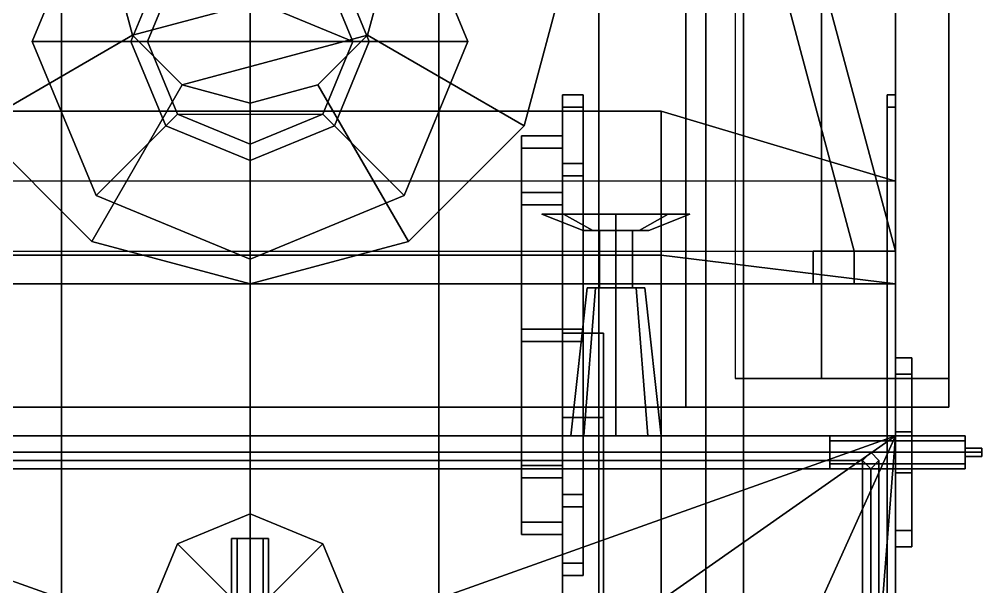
# Model space of a CAD drawing. Header units: millimetres. Extents: x -1.8 to 3, y -54.2 to 42.9.
# Drawn here: x -0.562 to 1.78, y -16.407 to -15.026 of the extents above; entities that cross this region are included whole.
import ezdxf

# ---------------------------------------------------------------- set-up
doc = ezdxf.new("R2010")
doc.units = ezdxf.units.MM
for name, color, linetype in [('buffer', 1, 'Continuous'), ('gun', 1, 'Continuous'), ('turret', 2, 'Continuous'), ('wheels', 2, 'Continuous')]:
    doc.layers.add(name, color=color, linetype=linetype)

msp = doc.modelspace()

# ---------------------------------------------------------------- linework, layer by layer
for points in [[(-1.57, -14, 18.46), (-1.57, -15.67, 18.46), (1.57, -15.67, 18.46), (1.57, -14, 18.46)], [(1.57, -15.67, 18.46), (1.57, -15.67, 18.2), (1.57, -14, 18.2), (1.57, -14, 18.46)], [(-0.4592, -14.06, 29.1787), (-0.8485, -14.06, 28.9185), (-0.8485, -19.5, 28.9185), (-0.4592, -19.5, 29.1787)], [(0, -14.06, 29.27), (-0.4592, -14.06, 29.1787), (-0.4592, -19.5, 29.1787), (0, -19.5, 29.27)], [(0.4592, -14.06, 29.1787), (0, -14.06, 29.27), (0, -19.5, 29.27), (0.4592, -19.5, 29.1787)], [(0.8485, -14.06, 28.9185), (0.4592, -14.06, 29.1787), (0.4592, -19.5, 29.1787), (0.8485, -19.5, 28.9185)], [(1.1087, -14.06, 28.5292), (0.8485, -14.06, 28.9185), (0.8485, -19.5, 28.9185), (1.1087, -19.5, 28.5292)], [(1.2, -14.06, 28.07), (1.1087, -14.06, 28.5292), (1.1087, -19.5, 28.5292), (1.2, -19.5, 28.07)], [(1.2, -14.06, 27.8), (1.2, -14.06, 28.07), (1.2, -19.5, 28.07), (1.2, -19.5, 27.8)], [(-1.57, -14.16, 38.26), (-1.57, -25.82, 38.26), (0, -25.59, 38.54), (0, -14.39, 38.54)], [(0, -25.59, 38.54), (1.57, -25.82, 38.26), (1.57, -14.16, 38.26), (0, -14.39, 38.54)], [(1.57, -25.82, 38.26), (1.57, -25.82, 36.34), (1.57, -14.16, 36.34), (1.57, -14.16, 38.26)], [(-0.2051, -14.8749, 29.72), (-0.29, -15.08, 29.72), (-0.53, -15.08, 30.3), (-0.3748, -14.7052, 30.3)], [(-0.3748, -14.7052, 30.74), (-0.53, -15.08, 30.74), (-0.25, -15.08, 30.82), (-0.1768, -14.9032, 30.82)], [(-0.3748, -14.7052, 30.3), (-0.53, -15.08, 30.3), (-0.53, -15.08, 30.74), (-0.3748, -14.7052, 30.74)], [(0.53, -15.08, 30.74), (0.3748, -14.7052, 30.74), (0.1768, -14.9032, 30.82), (0.25, -15.08, 30.82)], [(0.29, -15.08, 29.72), (0.2051, -14.8749, 29.72), (0.3748, -14.7052, 30.3), (0.53, -15.08, 30.3)], [(0.53, -15.08, 30.3), (0.3748, -14.7052, 30.3), (0.3748, -14.7052, 30.74), (0.53, -15.08, 30.74)], [(1.7, -14.74, 26.79), (1.7, -15.97, 26.79), (1.06, -15.97, 26.79), (1.06, -14.74, 26.79)], [(1.06, -14.74, 27.85), (1.06, -15.97, 27.85), (1.7, -15.97, 27.85), (1.7, -14.74, 27.85)], [(1.18, -14.74, 28.16), (1.18, -15.9, 28.16), (1.39, -15.9, 28.16), (1.39, -14.74, 28.16)], [(1.39, -15.9, 28.16), (1.7, -15.9, 27.85), (1.7, -14.74, 27.85), (1.39, -14.74, 28.16)], [(1.7, -15.97, 27.85), (1.7, -15.97, 26.79), (1.7, -14.74, 26.79), (1.7, -14.74, 27.85)], [(1.57, -15.59, 19.41), (1.3597, -14.805, 19.41), (1.2731, -14.855, 19.51), (1.47, -15.59, 19.51)], [(1.57, -15.59, 18.46), (1.3597, -14.805, 18.46), (1.3597, -14.805, 19.41), (1.57, -15.59, 19.41)], [(0.1768, -14.9032, 31.02), (0, -14.83, 31.02), (-0.1768, -14.9032, 31.02), (0.25, -15.08, 31.02)], [(-1.2731, -14.855, 19.51), (-1.47, -15.59, 19.51), (1.47, -15.59, 19.51), (1.2731, -14.855, 19.51)], [(-0.2051, -14.8749, 29.22), (-0.29, -15.08, 29.21), (-0.29, -15.08, 29.72), (-0.2051, -14.8749, 29.72)], [(0.29, -15.08, 29.21), (0.2051, -14.8749, 29.22), (0.2051, -14.8749, 29.72), (0.29, -15.08, 29.72)], [(-0.1768, -14.9032, 30.82), (-0.25, -15.08, 30.82), (-0.25, -15.08, 31.02), (-0.1768, -14.9032, 31.02)], [(0.25, -15.08, 31.02), (-0.1768, -14.9032, 31.02), (-0.25, -15.08, 31.02), (0.25, -15.08, 31.02)], [(0.25, -15.08, 30.82), (0.1768, -14.9032, 30.82), (0.1768, -14.9032, 31.02), (0.25, -15.08, 31.02)], [(-0.29, -15.08, 29.72), (-0.2051, -15.2851, 29.72), (-0.3748, -15.4548, 30.3), (-0.53, -15.08, 30.3)], [(-0.53, -15.08, 30.74), (-0.3748, -15.4548, 30.74), (-0.1768, -15.2568, 30.82), (-0.25, -15.08, 30.82)], [(-0.53, -15.08, 30.3), (-0.3748, -15.4548, 30.3), (-0.3748, -15.4548, 30.74), (-0.53, -15.08, 30.74)], [(-0.29, -15.08, 29.21), (-0.2051, -15.2851, 29.22), (-0.2051, -15.2851, 29.72), (-0.29, -15.08, 29.72)], [(-0.25, -15.08, 30.82), (-0.1768, -15.2568, 30.82), (-0.1768, -15.2568, 30.93), (-0.25, -15.08, 31.02)], [(0.25, -15.08, 31.02), (-0.25, -15.08, 31.02), (-0.1768, -15.2568, 30.93), (0.1768, -15.2568, 30.93)], [(0.1768, -15.2568, 30.82), (0.25, -15.08, 30.82), (0.25, -15.08, 31.02), (0.1768, -15.2568, 30.93)], [(0.3748, -15.4548, 30.74), (0.53, -15.08, 30.74), (0.25, -15.08, 30.82), (0.1768, -15.2568, 30.82)], [(0.2051, -15.2851, 29.72), (0.29, -15.08, 29.72), (0.53, -15.08, 30.3), (0.3748, -15.4548, 30.3)], [(0.2051, -15.2851, 29.22), (0.29, -15.08, 29.21), (0.29, -15.08, 29.72), (0.2051, -15.2851, 29.72)], [(0.3748, -15.4548, 30.3), (0.53, -15.08, 30.3), (0.53, -15.08, 30.74), (0.3748, -15.4548, 30.74)], [(1.55, -15.21, 35.81), (1.55, -17.59, 35.81), (1.55, -17.59, 36.34), (1.55, -15.21, 36.34)], [(1.57, -15.21, 36.34), (1.57, -15.21, 35.81), (1.55, -15.21, 35.81), (1.55, -15.21, 36.34)], [(1.57, -15.21, 35.81), (1.57, -17.59, 35.81), (1.55, -17.59, 35.81), (1.55, -15.21, 35.81)], [(1.57, -17.59, 36.34), (1.57, -17.59, 35.81), (1.57, -15.21, 35.81), (1.57, -15.21, 36.34)], [(1.57, -15.24, 18.2), (1.57, -15.24, 17.67), (1.55, -15.24, 17.67), (1.55, -15.24, 18.2)], [(1.55, -15.24, 17.67), (1.55, -17.62, 17.67), (1.55, -17.62, 18.2), (1.55, -15.24, 18.2)], [(1.57, -17.62, 18.2), (1.57, -17.62, 17.67), (1.57, -15.24, 17.67), (1.57, -15.24, 18.2)], [(1, -15.25, 20.31), (1.57, -15.42, 20.27), (-1.57, -15.42, 20.27), (-1, -15.25, 20.31)], [(-1, -15.25, 20.31), (-1, -15.6, 20.51), (1, -15.6, 20.51), (1, -15.25, 20.31)], [(-0.3748, -15.4548, 30.74), (0, -15.61, 30.74), (0, -15.33, 30.82), (-0.1768, -15.2568, 30.82)], [(-0.1768, -15.2568, 30.82), (0, -15.33, 30.82), (0, -15.33, 30.91), (-0.1768, -15.2568, 30.93)], [(0, -15.33, 30.82), (0.1768, -15.2568, 30.82), (0.1768, -15.2568, 30.93), (0, -15.33, 30.91)], [(0, -15.61, 30.74), (0.3748, -15.4548, 30.74), (0.1768, -15.2568, 30.82), (0, -15.33, 30.82)], [(1, -15.6, 20.51), (1.57, -15.67, 20.4), (1.57, -15.42, 20.27), (1, -15.25, 20.31)], [(-0.2051, -15.2851, 29.72), (0, -15.37, 29.72), (0, -15.61, 30.3), (-0.3748, -15.4548, 30.3)], [(-0.2051, -15.2851, 29.22), (0, -15.37, 29.27), (0, -15.37, 29.72), (-0.2051, -15.2851, 29.72)], [(0, -15.37, 29.72), (0.2051, -15.2851, 29.72), (0.3748, -15.4548, 30.3), (0, -15.61, 30.3)], [(0, -15.37, 29.27), (0.2051, -15.2851, 29.22), (0.2051, -15.2851, 29.72), (0, -15.37, 29.72)], [(-0.3748, -15.4548, 30.3), (0, -15.61, 30.3), (0, -15.61, 30.74), (-0.3748, -15.4548, 30.74)], [(0, -15.61, 30.3), (0.3748, -15.4548, 30.3), (0.3748, -15.4548, 30.74), (0, -15.61, 30.74)], [(1.37, -15.67, 19.51), (1.37, -15.67, 20.4), (1.37, -15.59, 20.36), (1.37, -15.59, 19.51)], [(1.37, -15.59, 19.51), (1.37, -15.59, 20.36), (1.47, -15.59, 20.36), (1.47, -15.59, 19.51)], [(1.57, -15.67, 19.41), (1.57, -15.59, 19.41), (1.47, -15.59, 19.51), (1.47, -15.67, 19.51)], [(1.47, -15.59, 20.36), (1.47, -15.67, 20.4), (1.47, -15.67, 19.51), (1.47, -15.59, 19.51)], [(1.57, -15.67, 18.46), (1.57, -15.59, 18.46), (1.57, -15.59, 19.41), (1.57, -15.67, 19.41)], [(-1, -15.6, 20.51), (-1, -16.47, 20.51), (1, -16.47, 20.51), (1, -15.6, 20.51)], [(1, -16.47, 20.51), (1.57, -16.47, 20.4), (1.57, -15.67, 20.4), (1, -15.6, 20.51)], [(-1.57, -15.67, 19.41), (-1.57, -15.67, 20.4), (1.57, -15.67, 20.4), (1.57, -15.67, 19.41)], [(1.57, -21.06, 20.4), (1.57, -25.85, 18.2), (1.57, -15.67, 18.2), (1.57, -15.67, 20.4)], [(1.61, -15.85, 37.59), (1.61, -15.85, 37.53), (1.57, -15.85, 37.53), (1.57, -15.85, 37.59)], [(1.57, -15.85, 37.59), (1.57, -16.31, 37.59), (1.61, -16.31, 37.59), (1.61, -15.85, 37.59)], [(1.61, -15.85, 37.53), (1.61, -16.31, 37.53), (1.57, -16.31, 37.53), (1.57, -15.85, 37.53)], [(1.61, -15.85, 37.27), (1.61, -15.85, 37.21), (1.57, -15.85, 37.21), (1.57, -15.85, 37.27)], [(1.57, -15.85, 37.27), (1.57, -16.31, 37.27), (1.61, -16.31, 37.27), (1.61, -15.85, 37.27)], [(1.61, -15.85, 37.21), (1.61, -16.31, 37.21), (1.57, -16.31, 37.21), (1.57, -15.85, 37.21)], [(1.61, -16.31, 37.59), (1.61, -16.31, 37.53), (1.61, -15.85, 37.53), (1.61, -15.85, 37.59)], [(1.61, -16.31, 37.27), (1.61, -16.31, 37.21), (1.61, -15.85, 37.21), (1.61, -15.85, 37.27)], [(1.61, -15.89, 37.53), (1.61, -15.89, 37.27), (1.57, -15.89, 37.27), (1.57, -15.89, 37.53)], [(1.61, -16.03, 37.53), (1.61, -16.03, 37.27), (1.61, -15.89, 37.27), (1.61, -15.89, 37.53)], [(1.18, -15.9, 28.16), (1.2, -15.9, 27.85), (1.7, -15.9, 27.85), (1.39, -15.9, 28.16)], [(1.57, -15.97, 27.8), (1.57, -15.97, 27.51), (-1.57, -15.97, 27.51), (-1.57, -15.97, 27.8)], [(-1.57, -15.97, 27.8), (-1.57, -19.5, 27.8), (1.57, -19.5, 27.8), (1.57, -15.97, 27.8)], [(1.06, -15.97, 27.85), (1.06, -15.97, 26.79), (1.7, -15.97, 26.79), (1.7, -15.97, 27.85)], [(1.55, -15.97, 26.94), (1.55, -21.1, 26.94), (1.55, -21.1, 27.51), (1.55, -15.97, 27.51)], [(1.57, -15.97, 26.94), (1.57, -21.1, 26.94), (1.55, -21.1, 26.94), (1.55, -15.97, 26.94)], [(1.57, -19.5, 27.8), (1.57, -19.5, 27.51), (1.57, -15.97, 27.51), (1.57, -15.97, 27.8)], [(1.57, -21.1, 27.51), (1.57, -21.1, 26.94), (1.57, -15.97, 26.94), (1.57, -15.97, 27.51)], [(1.57, -16.04, 42.14), (1.57, -16.04, 41.89), (-1.57, -16.04, 41.89), (-1.57, -16.04, 42.14)], [(-1.57, -16.04, 42.14), (0, -16.6, 42.14), (0, -16.6, 42.14), (1.57, -16.04, 42.14)], [(-1.57, -16.04, 42.14), (-0.6008, -16.7195, 42.14), (-0.6008, -16.7195, 42.14), (0, -16.6, 42.14)], [(0, -16.6, 42.14), (0.6008, -16.7195, 42.14), (0.6008, -16.7195, 42.14), (1.57, -16.04, 42.14)], [(0.6008, -16.7195, 42.14), (1.1102, -17.0598, 42.14), (1.1102, -17.0598, 42.14), (1.57, -16.04, 42.14)], [(1.1102, -17.0598, 42.14), (1.4505, -17.5692, 42.14), (1.4505, -17.5692, 42.14), (1.57, -16.04, 42.14)], [(1.4505, -17.5692, 42.14), (1.57, -18.01, 42.14), (1.57, -18.01, 42.14), (1.57, -16.04, 42.14)], [(1.57, -16.03, 37.53), (1.57, -16.03, 37.27), (1.61, -16.03, 37.27), (1.61, -16.03, 37.53)], [(1.57, -18.47, 42.14), (1.57, -23.36, 41.89), (1.57, -16.04, 41.89), (1.57, -16.04, 42.14)], [(1.51, -16.08, 42.71), (1.49, -16.1, 42.69), (-1.49, -16.1, 42.69), (-1.51, -16.08, 42.71)], [(1.49, -16.1, 42.73), (1.51, -16.08, 42.71), (-1.51, -16.08, 42.71), (-1.49, -16.1, 42.73)], [(1.51, -16.08, 42.41), (1.49, -16.1, 42.39), (-1.49, -16.1, 42.39), (-1.51, -16.08, 42.41)], [(1.49, -16.1, 42.43), (1.51, -16.08, 42.41), (-1.51, -16.08, 42.41), (-1.49, -16.1, 42.43)], [(1.51, -16.08, 42.14), (1.49, -16.1, 42.14), (1.49, -16.1, 42.73), (1.51, -16.08, 42.73)], [(1.53, -16.1, 42.14), (1.51, -16.08, 42.14), (1.51, -16.08, 42.73), (1.53, -16.1, 42.73)], [(1.49, -16.1, 42.69), (1.51, -16.12, 42.71), (-1.51, -16.12, 42.71), (-1.49, -16.1, 42.69)], [(1.51, -16.12, 42.71), (1.49, -16.1, 42.73), (-1.49, -16.1, 42.73), (-1.51, -16.12, 42.71)], [(1.49, -16.1, 42.39), (1.51, -16.12, 42.41), (-1.51, -16.12, 42.41), (-1.49, -16.1, 42.39)], [(1.51, -16.12, 42.41), (1.49, -16.1, 42.43), (-1.49, -16.1, 42.43), (-1.51, -16.12, 42.41)], [(1.51, -17.18, 42.39), (1.49, -17.2, 42.41), (1.49, -16.1, 42.41), (1.51, -16.12, 42.39)], [(1.49, -17.2, 42.41), (1.51, -17.18, 42.43), (1.51, -16.12, 42.43), (1.49, -16.1, 42.41)], [(1.51, -17.18, 42.69), (1.49, -17.2, 42.71), (1.49, -16.1, 42.71), (1.51, -16.12, 42.69)], [(1.49, -17.2, 42.71), (1.51, -17.22, 42.73), (1.51, -16.12, 42.73), (1.49, -16.1, 42.71)], [(1.49, -16.1, 42.14), (1.51, -16.12, 42.14), (1.51, -16.12, 42.73), (1.49, -16.1, 42.73)], [(1.53, -17.2, 42.41), (1.51, -17.18, 42.39), (1.51, -16.12, 42.39), (1.53, -16.1, 42.41)], [(1.51, -17.18, 42.43), (1.53, -17.2, 42.41), (1.53, -16.1, 42.41), (1.51, -16.12, 42.43)], [(1.53, -17.2, 42.71), (1.51, -17.18, 42.69), (1.51, -16.12, 42.69), (1.53, -16.1, 42.71)], [(1.51, -17.22, 42.73), (1.53, -17.2, 42.71), (1.53, -16.1, 42.71), (1.51, -16.12, 42.73)], [(1.51, -16.12, 42.14), (1.53, -16.1, 42.14), (1.53, -16.1, 42.73), (1.51, -16.12, 42.73)], [(1.53, -16.1, 42.71), (1.51, -16.12, 42.71), (1.51, -16.12, 42.73), (1.53, -16.1, 42.73)], [(1.61, -16.13, 37.53), (1.61, -16.13, 37.27), (1.57, -16.13, 37.27), (1.57, -16.13, 37.53)], [(1.61, -16.27, 37.53), (1.61, -16.27, 37.27), (1.61, -16.13, 37.27), (1.61, -16.13, 37.53)], [(0, -16.23, 29.27), (-0.1768, -16.3032, 29.23), (-0.1768, -16.3032, 29.64), (0, -16.23, 29.64)], [(0, -16.23, 29.64), (-0.1768, -16.3032, 29.64), (0, -16.48, 29.68)], [(0.1768, -16.3032, 29.23), (0, -16.23, 29.27), (0, -16.23, 29.64), (0.1768, -16.3032, 29.64)], [(0.1768, -16.3032, 29.64), (0, -16.23, 29.64), (0, -16.48, 29.68)], [(1.57, -16.27, 37.53), (1.57, -16.27, 37.27), (1.61, -16.27, 37.27), (1.61, -16.27, 37.53)], [(-0.1768, -16.3032, 29.23), (-0.25, -16.48, 29.22), (-0.25, -16.48, 29.64), (-0.1768, -16.3032, 29.64)], [(-0.1768, -16.3032, 29.64), (-0.25, -16.48, 29.64), (0, -16.48, 29.68)], [(0.25, -16.48, 29.64), (0.1768, -16.3032, 29.64), (0, -16.48, 29.68)], [(0.25, -16.48, 29.22), (0.1768, -16.3032, 29.23), (0.1768, -16.3032, 29.64), (0.25, -16.48, 29.64)], [(1.57, -16.31, 37.59), (1.57, -16.31, 37.53), (1.61, -16.31, 37.53), (1.61, -16.31, 37.59)], [(1.57, -16.31, 37.27), (1.57, -16.31, 37.21), (1.61, -16.31, 37.21), (1.61, -16.31, 37.27)]]:
    msp.add_3dface(points)
at = {"layer": 'buffer'}
for points in [[(0.8334, -15.54, 41.9634), (0.81, -15.54, 42.02), (0.71, -15.5, 42.02), (0.7627, -15.5, 41.8927)], [(0.7627, -15.5, 41.8927), (0.71, -15.5, 42.02), (0.7627, -15.5, 42.1473), (0.89, -15.5, 41.84)], [(0.81, -15.54, 42.02), (0.8334, -15.54, 42.0766), (0.7627, -15.5, 42.1473), (0.71, -15.5, 42.02)], [(0.89, -15.54, 41.94), (0.8334, -15.54, 41.9634), (0.7627, -15.5, 41.8927), (0.89, -15.5, 41.84)], [(0.89, -15.5, 41.84), (0.7627, -15.5, 42.1473), (0.89, -15.5, 42.2), (1.0173, -15.5, 41.8927)], [(0.8334, -15.54, 42.0766), (0.89, -15.54, 42.1), (0.89, -15.5, 42.2), (0.7627, -15.5, 42.1473)], [(0.9466, -15.54, 41.9634), (0.89, -15.54, 41.94), (0.89, -15.5, 41.84), (1.0173, -15.5, 41.8927)], [(1.0173, -15.5, 41.8927), (0.89, -15.5, 42.2), (1.0173, -15.5, 42.1473), (1.07, -15.5, 42.02)], [(0.89, -15.54, 42.1), (0.9466, -15.54, 42.0766), (1.0173, -15.5, 42.1473), (0.89, -15.5, 42.2)], [(0.97, -15.54, 42.02), (0.9466, -15.54, 41.9634), (1.0173, -15.5, 41.8927), (1.07, -15.5, 42.02)], [(0.9466, -15.54, 42.0766), (0.97, -15.54, 42.02), (1.07, -15.5, 42.02), (1.0173, -15.5, 42.1473)], [(0.81, -15.54, 42.02), (0.8334, -15.54, 41.9634), (0.89, -15.54, 41.94), (0.8334, -15.54, 42.0766)], [(0.8334, -15.54, 42.0766), (0.89, -15.54, 41.94), (0.9466, -15.54, 41.9634), (0.89, -15.54, 42.1)], [(0.85, -15.54, 42.02), (0.89, -15.54, 41.98), (0.89, -15.68, 41.98), (0.85, -15.68, 42.02)], [(0.89, -15.54, 42.06), (0.85, -15.54, 42.02), (0.85, -15.68, 42.02), (0.89, -15.68, 42.06)], [(0.89, -15.54, 42.1), (0.9466, -15.54, 41.9634), (0.97, -15.54, 42.02), (0.9466, -15.54, 42.0766)], [(0.89, -15.54, 41.98), (0.93, -15.54, 42.02), (0.93, -15.68, 42.02), (0.89, -15.68, 41.98)], [(0.93, -15.54, 42.02), (0.89, -15.54, 42.06), (0.89, -15.68, 42.06), (0.93, -15.68, 42.02)], [(0.8122, -16.04, 41.9422), (0.78, -16.04, 42.02), (0.82, -15.68, 42.02), (0.8405, -15.68, 41.9705)], [(0.78, -16.04, 42.02), (0.8122, -16.04, 42.0978), (0.8405, -15.68, 42.0695), (0.82, -15.68, 42.02)], [(0.89, -16.04, 41.91), (0.8122, -16.04, 41.9422), (0.8405, -15.68, 41.9705), (0.89, -15.68, 41.95)], [(0.8122, -16.04, 42.0978), (0.89, -16.04, 42.13), (0.89, -15.68, 42.09), (0.8405, -15.68, 42.0695)], [(0.89, -15.68, 42.09), (0.8405, -15.68, 41.9705), (0.82, -15.68, 42.02), (0.8405, -15.68, 42.0695)], [(0.9395, -15.68, 42.0695), (0.89, -15.68, 41.95), (0.8405, -15.68, 41.9705), (0.89, -15.68, 42.09)], [(0.9678, -16.04, 41.9422), (0.89, -16.04, 41.91), (0.89, -15.68, 41.95), (0.9395, -15.68, 41.9705)], [(0.96, -15.68, 42.02), (0.9395, -15.68, 41.9705), (0.89, -15.68, 41.95), (0.9395, -15.68, 42.0695)], [(0.89, -16.04, 42.13), (0.9678, -16.04, 42.0978), (0.9395, -15.68, 42.0695), (0.89, -15.68, 42.09)], [(1, -16.04, 42.02), (0.9678, -16.04, 41.9422), (0.9395, -15.68, 41.9705), (0.96, -15.68, 42.02)], [(0.9678, -16.04, 42.0978), (1, -16.04, 42.02), (0.96, -15.68, 42.02), (0.9395, -15.68, 42.0695)]]:
    msp.add_3dface(points, dxfattribs=at)
at = {"layer": 'gun'}
for points in [[(1.74, -16.0517, 37.3683), (1.74, -16.04, 37.34), (1.41, -16.04, 37.34), (1.41, -16.0517, 37.3683)], [(1.74, -16.04, 37.34), (1.74, -16.0517, 37.3117), (1.41, -16.0517, 37.3117), (1.41, -16.04, 37.34)], [(1.74, -16.1083, 37.3117), (1.74, -16.04, 37.34), (1.74, -16.0517, 37.3683), (1.74, -16.12, 37.34)], [(1.74, -16.08, 37.3), (1.74, -16.0517, 37.3117), (1.74, -16.04, 37.34), (1.74, -16.1083, 37.3117)], [(1.74, -16.08, 37.38), (1.74, -16.0517, 37.3683), (1.41, -16.0517, 37.3683), (1.41, -16.08, 37.38)], [(1.74, -16.0517, 37.3117), (1.74, -16.08, 37.3), (1.41, -16.08, 37.3), (1.41, -16.0517, 37.3117)], [(1.74, -16.12, 37.34), (1.74, -16.0517, 37.3683), (1.74, -16.08, 37.38), (1.74, -16.1083, 37.3683)], [(1.74, -16.1083, 37.3683), (1.74, -16.08, 37.38), (1.41, -16.08, 37.38), (1.41, -16.1083, 37.3683)], [(1.74, -16.08, 37.3), (1.74, -16.1083, 37.3117), (1.41, -16.1083, 37.3117), (1.41, -16.08, 37.3)], [(1.78, -16.08, 37.33), (1.78, -16.07, 37.32), (1.74, -16.07, 37.32), (1.74, -16.08, 37.33)], [(1.78, -16.07, 37.32), (1.78, -16.08, 37.31), (1.74, -16.08, 37.31), (1.74, -16.07, 37.32)], [(1.78, -16.09, 37.32), (1.78, -16.08, 37.33), (1.74, -16.08, 37.33), (1.74, -16.09, 37.32)], [(1.78, -16.08, 37.31), (1.78, -16.09, 37.32), (1.74, -16.09, 37.32), (1.74, -16.08, 37.31)], [(1.74, -16.12, 37.34), (1.74, -16.1083, 37.3683), (1.41, -16.1083, 37.3683), (1.41, -16.12, 37.34)], [(1.74, -16.1083, 37.3117), (1.74, -16.12, 37.34), (1.41, -16.12, 37.34), (1.41, -16.1083, 37.3117)], [(-0.0318, -16.29, 43.4518), (-0.045, -16.29, 43.42), (-0.045, -16.75, 43.42), (-0.0318, -16.75, 43.4518)], [(-0.045, -16.29, 43.42), (-0.0318, -16.29, 43.3882), (-0.0318, -16.75, 43.3882), (-0.045, -16.75, 43.42)], [(0.0318, -16.29, 43.4518), (-0.045, -16.29, 43.42), (-0.0318, -16.29, 43.4518), (0, -16.29, 43.465)], [(0.045, -16.29, 43.42), (-0.0318, -16.29, 43.3882), (-0.045, -16.29, 43.42), (0.0318, -16.29, 43.4518)], [(0, -16.29, 43.465), (-0.0318, -16.29, 43.4518), (-0.0318, -16.75, 43.4518), (0, -16.75, 43.465)], [(-0.0318, -16.29, 43.3882), (0, -16.29, 43.375), (0, -16.75, 43.375), (-0.0318, -16.75, 43.3882)], [(0.0318, -16.29, 43.3882), (0, -16.29, 43.375), (-0.0318, -16.29, 43.3882), (0.045, -16.29, 43.42)], [(0.0318, -16.29, 43.4518), (0, -16.29, 43.465), (0, -16.75, 43.465), (0.0318, -16.75, 43.4518)], [(0, -16.29, 43.375), (0.0318, -16.29, 43.3882), (0.0318, -16.75, 43.3882), (0, -16.75, 43.375)], [(0.045, -16.29, 43.42), (0.0318, -16.29, 43.4518), (0.0318, -16.75, 43.4518), (0.045, -16.75, 43.42)], [(0.0318, -16.29, 43.3882), (0.045, -16.29, 43.42), (0.045, -16.75, 43.42), (0.0318, -16.75, 43.3882)]]:
    msp.add_3dface(points, dxfattribs=at)
at = {"layer": 'turret'}
for points in [[(0.2858, -14.735, 20.22), (-0.33, -14.9, 20.22), (-0.2858, -15.065, 20.22), (0.33, -14.9, 20.22)], [(-0.77, -14.9, 20.13), (-0.6668, -15.285, 20.13), (-0.2858, -15.065, 20.22), (-0.33, -14.9, 20.22)], [(0.33, -14.9, 20.22), (-0.2858, -15.065, 20.22), (-0.165, -15.1858, 20.22), (0.2858, -15.065, 20.22)], [(0.6668, -15.285, 20.13), (0.77, -14.9, 20.13), (0.33, -14.9, 20.22), (0.2858, -15.065, 20.22)], [(0.6668, -15.285, 19.51), (0.77, -14.9, 19.51), (0.77, -14.9, 20.13), (0.6668, -15.285, 20.13)], [(-0.6668, -15.285, 20.13), (-0.385, -15.5668, 20.13), (-0.165, -15.1858, 20.22), (-0.2858, -15.065, 20.22)], [(0.2858, -15.065, 20.22), (-0.165, -15.1858, 20.22), (0, -15.23, 20.22), (0.165, -15.1858, 20.22)], [(0.385, -15.5668, 20.13), (0.6668, -15.285, 20.13), (0.2858, -15.065, 20.22), (0.165, -15.1858, 20.22)], [(-0.385, -15.5668, 20.13), (0, -15.67, 20.13), (0, -15.23, 20.22), (-0.165, -15.1858, 20.22)], [(0, -15.67, 20.13), (0.385, -15.5668, 20.13), (0.165, -15.1858, 20.22), (0, -15.23, 20.22)], [(-0.6668, -15.285, 19.51), (-0.385, -15.5668, 19.51), (-0.385, -15.5668, 20.13), (-0.6668, -15.285, 20.13)], [(0.385, -15.5668, 19.51), (0.6668, -15.285, 19.51), (0.6668, -15.285, 20.13), (0.385, -15.5668, 20.13)], [(-0.385, -15.5668, 19.51), (0, -15.67, 19.51), (0, -15.67, 20.13), (-0.385, -15.5668, 20.13)], [(0, -15.67, 19.51), (0.385, -15.5668, 19.51), (0.385, -15.5668, 20.13), (0, -15.67, 20.13)]]:
    msp.add_3dface(points, dxfattribs=at)
at = {"layer": 'wheels'}
for points in [[(0.76, -15.31, 35.91), (0.76, -15.4477, 36.2423), (0.76, -15.3769, 36.3131), (0.76, -15.21, 35.91)], [(0.76, -15.21, 35.91), (0.76, -15.3769, 36.3131), (0.81, -15.3769, 36.3131), (0.81, -15.21, 35.91)], [(0.76, -15.4477, 35.5777), (0.76, -15.31, 35.91), (0.76, -15.21, 35.91), (0.76, -15.3769, 35.5069)], [(0.76, -15.3769, 35.5069), (0.76, -15.21, 35.91), (0.81, -15.21, 35.91), (0.81, -15.3769, 35.5069)], [(0.81, -15.3769, 36.3131), (0.81, -15.78, 36.48), (0.81, -16.1831, 36.3131), (0.81, -15.21, 35.91)], [(0.81, -15.21, 35.91), (0.81, -16.1831, 36.3131), (0.81, -16.35, 35.91), (0.81, -15.3769, 35.5069)], [(0.76, -15.24, 17.77), (0.76, -15.4069, 18.1731), (0.81, -15.4069, 18.1731), (0.81, -15.24, 17.77)], [(0.76, -15.34, 17.77), (0.76, -15.4777, 18.1023), (0.76, -15.4069, 18.1731), (0.76, -15.24, 17.77)], [(0.76, -15.4069, 17.3669), (0.76, -15.24, 17.77), (0.81, -15.24, 17.77), (0.81, -15.4069, 17.3669)], [(0.76, -15.4777, 17.4377), (0.76, -15.34, 17.77), (0.76, -15.24, 17.77), (0.76, -15.4069, 17.3669)], [(0.81, -15.4069, 18.1731), (0.81, -15.81, 18.34), (0.81, -16.2131, 18.1731), (0.81, -15.24, 17.77)], [(0.81, -15.24, 17.77), (0.81, -16.2131, 18.1731), (0.81, -16.38, 17.77), (0.81, -15.4069, 17.3669)], [(0.66, -15.78, 36.38), (0.66, -15.4477, 36.2423), (0.66, -15.31, 35.91), (0.66, -16.1123, 36.2423)], [(0.66, -15.31, 35.91), (0.66, -15.4477, 36.2423), (0.76, -15.4477, 36.2423), (0.76, -15.31, 35.91)], [(0.66, -16.1123, 36.2423), (0.66, -15.31, 35.91), (0.66, -15.4477, 35.5777), (0.66, -16.25, 35.91)], [(0.66, -15.4477, 35.5777), (0.66, -15.31, 35.91), (0.76, -15.31, 35.91), (0.76, -15.4477, 35.5777)], [(0.66, -15.81, 18.24), (0.66, -15.4777, 18.1023), (0.66, -15.34, 17.77), (0.66, -16.1423, 18.1023)], [(0.66, -15.4777, 17.4377), (0.66, -15.34, 17.77), (0.76, -15.34, 17.77), (0.76, -15.4777, 17.4377)], [(0.66, -16.1423, 18.1023), (0.66, -15.34, 17.77), (0.66, -15.4777, 17.4377), (0.66, -16.28, 17.77)], [(0.66, -15.34, 17.77), (0.66, -15.4777, 18.1023), (0.76, -15.4777, 18.1023), (0.76, -15.34, 17.77)], [(0.76, -15.78, 35.44), (0.76, -15.4477, 35.5777), (0.76, -15.3769, 35.5069), (0.76, -15.78, 35.34)], [(0.76, -15.78, 35.34), (0.76, -15.3769, 35.5069), (0.81, -15.3769, 35.5069), (0.81, -15.78, 35.34)], [(0.76, -15.3769, 36.3131), (0.76, -15.78, 36.48), (0.81, -15.78, 36.48), (0.81, -15.3769, 36.3131)], [(0.76, -15.4477, 36.2423), (0.76, -15.78, 36.38), (0.76, -15.78, 36.48), (0.76, -15.3769, 36.3131)], [(0.81, -15.3769, 35.5069), (0.81, -16.35, 35.91), (0.81, -16.1831, 35.5069), (0.81, -15.78, 35.34)], [(0.76, -15.4777, 18.1023), (0.76, -15.81, 18.24), (0.76, -15.81, 18.34), (0.76, -15.4069, 18.1731)], [(0.76, -15.4069, 18.1731), (0.76, -15.81, 18.34), (0.81, -15.81, 18.34), (0.81, -15.4069, 18.1731)], [(0.76, -15.81, 17.2), (0.76, -15.4069, 17.3669), (0.81, -15.4069, 17.3669), (0.81, -15.81, 17.2)], [(0.76, -15.81, 17.3), (0.76, -15.4777, 17.4377), (0.76, -15.4069, 17.3669), (0.76, -15.81, 17.2)], [(0.81, -15.4069, 17.3669), (0.81, -16.38, 17.77), (0.81, -16.2131, 17.3669), (0.81, -15.81, 17.2)], [(0.66, -15.78, 35.44), (0.66, -15.4477, 35.5777), (0.76, -15.4477, 35.5777), (0.76, -15.78, 35.44)], [(0.66, -16.25, 35.91), (0.66, -15.4477, 35.5777), (0.66, -15.78, 35.44), (0.66, -16.1123, 35.5777)], [(0.66, -15.4477, 36.2423), (0.66, -15.78, 36.38), (0.76, -15.78, 36.38), (0.76, -15.4477, 36.2423)], [(0.66, -15.4777, 18.1023), (0.66, -15.81, 18.24), (0.76, -15.81, 18.24), (0.76, -15.4777, 18.1023)], [(0.66, -16.28, 17.77), (0.66, -15.4777, 17.4377), (0.66, -15.81, 17.3), (0.66, -16.1423, 17.4377)], [(0.66, -15.81, 17.3), (0.66, -15.4777, 17.4377), (0.76, -15.4777, 17.4377), (0.76, -15.81, 17.3)], [(0.66, -16.1123, 35.5777), (0.66, -15.78, 35.44), (0.76, -15.78, 35.44), (0.76, -16.1123, 35.5777)], [(0.66, -15.78, 36.38), (0.66, -16.1123, 36.2423), (0.76, -16.1123, 36.2423), (0.76, -15.78, 36.38)], [(0.76, -16.1123, 35.5777), (0.76, -15.78, 35.44), (0.76, -15.78, 35.34), (0.76, -16.1831, 35.5069)], [(0.76, -16.1831, 35.5069), (0.76, -15.78, 35.34), (0.81, -15.78, 35.34), (0.81, -16.1831, 35.5069)], [(0.76, -15.78, 36.48), (0.76, -16.1831, 36.3131), (0.81, -16.1831, 36.3131), (0.81, -15.78, 36.48)], [(0.76, -15.78, 36.38), (0.76, -16.1123, 36.2423), (0.76, -16.1831, 36.3131), (0.76, -15.78, 36.48)], [(0.76, -17.19, 27.16), (0.76, -15.995, 27.655), (0.76, -15.79, 27.16), (0.76, -16.985, 26.665)], [(0.86, -15.995, 27.655), (0.86, -15.79, 27.16), (0.76, -15.79, 27.16), (0.76, -15.995, 27.655)], [(0.76, -16.985, 26.665), (0.76, -15.79, 27.16), (0.76, -15.995, 26.665), (0.76, -16.49, 26.46)], [(0.86, -15.79, 27.16), (0.86, -15.995, 26.665), (0.76, -15.995, 26.665), (0.76, -15.79, 27.16)], [(0.86, -17.19, 27.16), (0.86, -15.995, 26.665), (0.86, -15.79, 27.16), (0.86, -16.985, 27.655)], [(0.86, -16.985, 27.655), (0.86, -15.79, 27.16), (0.86, -15.995, 27.655), (0.86, -16.49, 27.86)], [(0.66, -15.81, 18.24), (0.66, -16.1423, 18.1023), (0.76, -16.1423, 18.1023), (0.76, -15.81, 18.24)], [(0.66, -16.1423, 17.4377), (0.66, -15.81, 17.3), (0.76, -15.81, 17.3), (0.76, -16.1423, 17.4377)], [(0.76, -15.81, 18.24), (0.76, -16.1423, 18.1023), (0.76, -16.2131, 18.1731), (0.76, -15.81, 18.34)], [(0.76, -15.81, 18.34), (0.76, -16.2131, 18.1731), (0.81, -16.2131, 18.1731), (0.81, -15.81, 18.34)], [(0.76, -16.2131, 17.3669), (0.76, -15.81, 17.2), (0.81, -15.81, 17.2), (0.81, -16.2131, 17.3669)], [(0.76, -16.1423, 17.4377), (0.76, -15.81, 17.3), (0.76, -15.81, 17.2), (0.76, -16.2131, 17.3669)], [(0.76, -16.985, 27.655), (0.76, -16.49, 27.86), (0.76, -15.995, 27.655), (0.76, -17.19, 27.16)], [(0.86, -15.995, 26.665), (0.86, -16.49, 26.46), (0.76, -16.49, 26.46), (0.76, -15.995, 26.665)], [(0.86, -16.49, 27.86), (0.86, -15.995, 27.655), (0.76, -15.995, 27.655), (0.76, -16.49, 27.86)], [(0.86, -16.985, 26.665), (0.86, -16.49, 26.46), (0.86, -15.995, 26.665), (0.86, -17.19, 27.16)], [(0.66, -16.1123, 36.2423), (0.66, -16.25, 35.91), (0.76, -16.25, 35.91), (0.76, -16.1123, 36.2423)], [(0.66, -16.25, 35.91), (0.66, -16.1123, 35.5777), (0.76, -16.1123, 35.5777), (0.76, -16.25, 35.91)], [(0.76, -16.1123, 36.2423), (0.76, -16.25, 35.91), (0.76, -16.35, 35.91), (0.76, -16.1831, 36.3131)], [(0.76, -16.25, 35.91), (0.76, -16.1123, 35.5777), (0.76, -16.1831, 35.5069), (0.76, -16.35, 35.91)], [(0.66, -16.28, 17.77), (0.66, -16.1423, 17.4377), (0.76, -16.1423, 17.4377), (0.76, -16.28, 17.77)], [(0.66, -16.1423, 18.1023), (0.66, -16.28, 17.77), (0.76, -16.28, 17.77), (0.76, -16.1423, 18.1023)], [(0.76, -16.1423, 18.1023), (0.76, -16.28, 17.77), (0.76, -16.38, 17.77), (0.76, -16.2131, 18.1731)], [(0.76, -16.28, 17.77), (0.76, -16.1423, 17.4377), (0.76, -16.2131, 17.3669), (0.76, -16.38, 17.77)], [(0.76, -16.1831, 36.3131), (0.76, -16.35, 35.91), (0.81, -16.35, 35.91), (0.81, -16.1831, 36.3131)], [(0.76, -16.35, 35.91), (0.76, -16.1831, 35.5069), (0.81, -16.1831, 35.5069), (0.81, -16.35, 35.91)], [(0.76, -16.2131, 18.1731), (0.76, -16.38, 17.77), (0.81, -16.38, 17.77), (0.81, -16.2131, 18.1731)], [(0.76, -16.38, 17.77), (0.76, -16.2131, 17.3669), (0.81, -16.2131, 17.3669), (0.81, -16.38, 17.77)]]:
    msp.add_3dface(points, dxfattribs=at)

doc.saveas('drawing.dxf')
